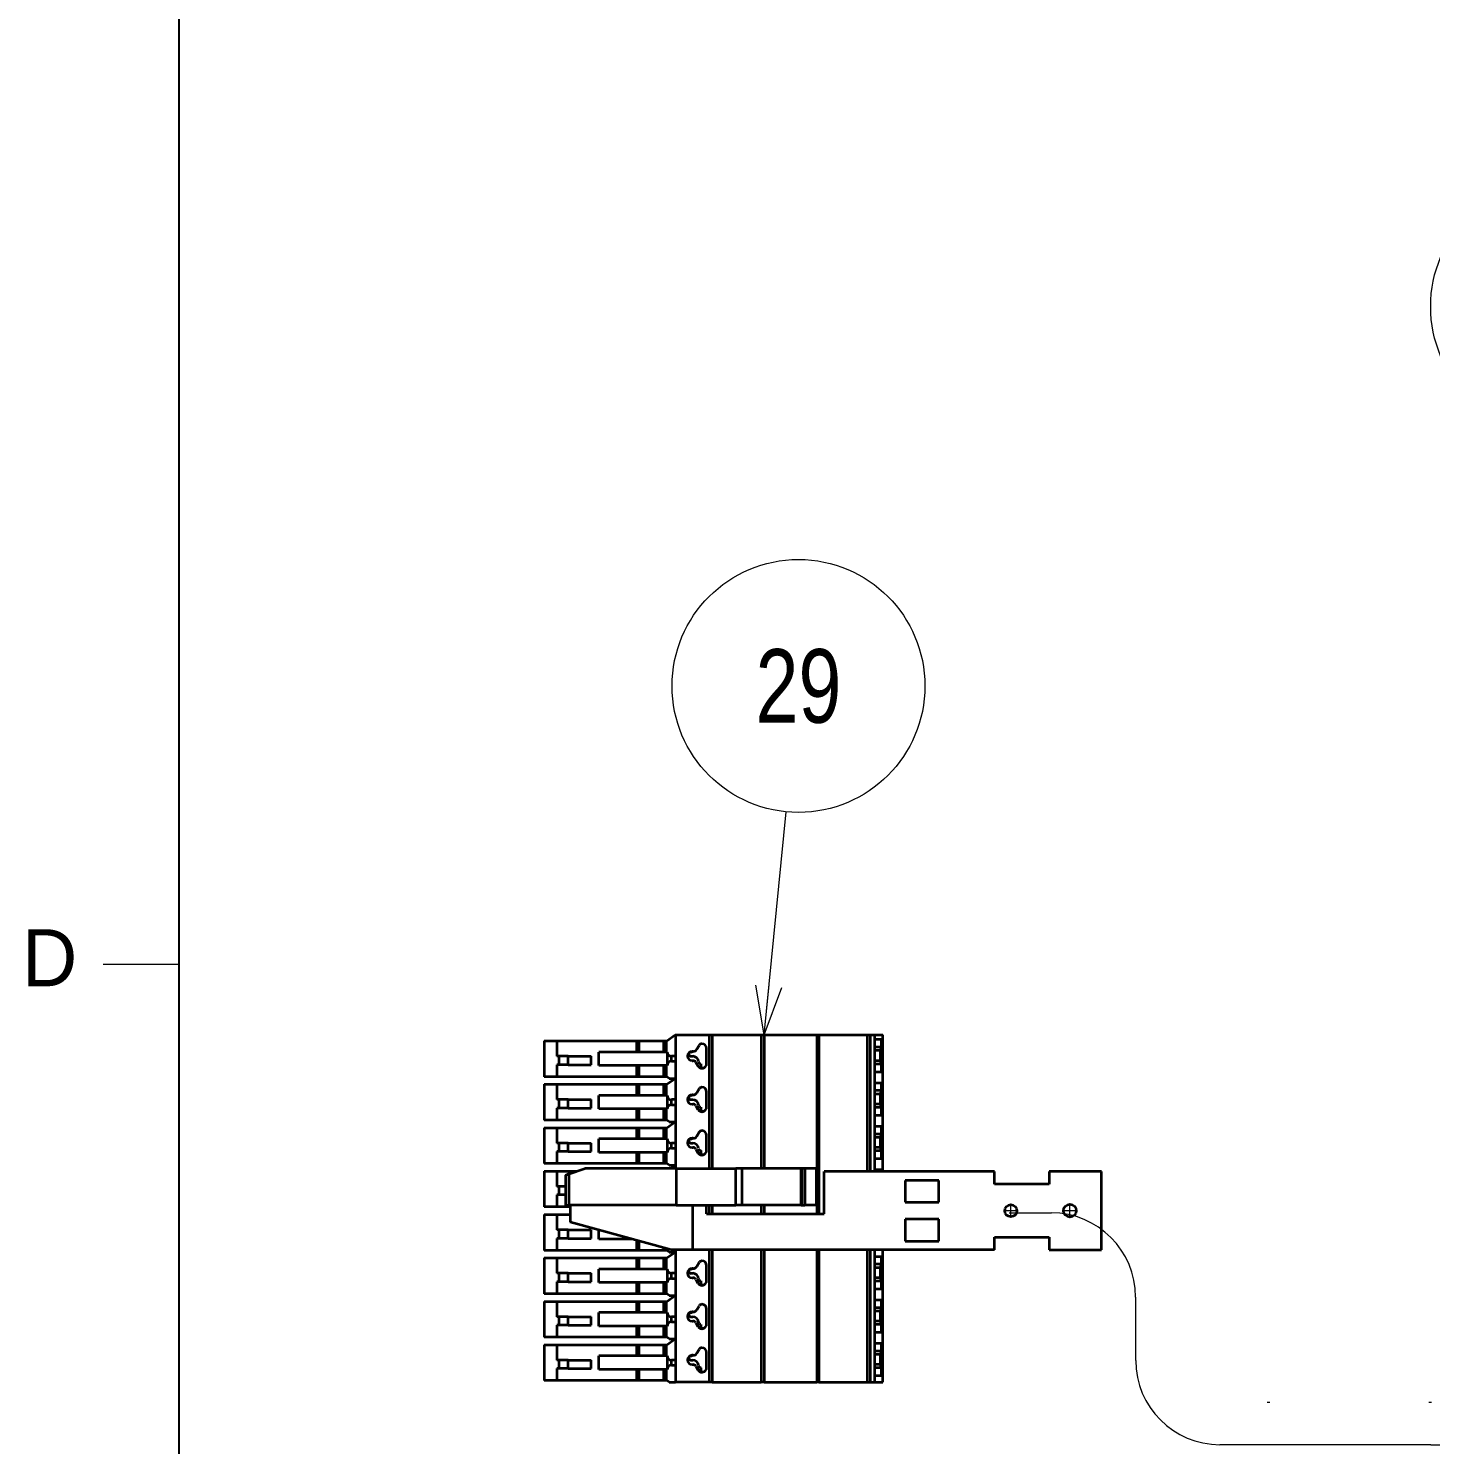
# Model space of a CAD drawing. Header units: millimetres. Extents: x 10 to 832, y 7 to 590.
# Drawn here: x 29.5 to 85, y 365 to 421 of the extents above; entities that cross this region are included whole.
import ezdxf
from ezdxf.enums import TextEntityAlignment as Align

# ---------------------------------------------------------------- set-up
doc = ezdxf.new("R2010")
doc.units = ezdxf.units.MM
doc.linetypes.add('DASHDOT', pattern=[25.3, 12.7, -6.3, 0, -6.3])
doc.linetypes.add('DIVIDE', pattern=[31.6, 12.7, -6.3, 0, -6.3, 0, -6.3])
for name, color, linetype in [('GR1_15', 7, 'Continuous'), ('GR1_17', 7, 'Continuous'), ('図面枠B6M', 7, 'Continuous')]:
    doc.layers.add(name, color=color, linetype=linetype)
doc.styles.add('HG丸ｺﾞｼｯｸM-PRO', font='')
doc.styles.get('HG丸ｺﾞｼｯｸM-PRO').set_extended_font_data('HG丸ｺﾞｼｯｸM-PRO')

# ---------------------------------------------------------------- blocks, each defined once
blk = doc.blocks.new('BLKF023')
at = {"layer": '図面枠B6M', "color": 2, "linetype": 'Continuous', "lineweight": 25}
blk.add_line((35.5, 584), (35.5, 15), dxfattribs=at)
at = {"layer": '図面枠B6M', "color": 4, "linetype": 'Continuous', "lineweight": 13}
blk.add_line((32.5, 384), (35.5, 384), dxfattribs=at)
at = {"layer": '図面枠B6M', "color": 4, "linetype": 'Continuous', "lineweight": 13, "style": 'HG丸ｺﾞｼｯｸM-PRO', "width": 1.002334}
blk.add_text('D', height=2.255, dxfattribs=at).set_placement((29.295, 382.45), align=Align.BOTTOM_LEFT)
blk = doc.blocks.new('BLKF379')
at = {"layer": 'GR1_17', "color": 3, "linetype": 'Continuous', "lineweight": 35}
for p, q in [((50.926, 375.714), (51.554, 375.917)), ((55.167, 375.917), (51.554, 375.917)), ((55.167, 375.917), (57.521, 375.917)), ((55.167, 375.917), (55.167, 374.467)), ((57.76, 375.917), (57.521, 375.917)), ((57.521, 374.467), (57.521, 375.917)), ((57.76, 375.917), (57.76, 374.467)), ((60.108, 375.917), (57.76, 375.917)), ((60.108, 374.467), (60.108, 375.917)), ((60.132, 375.917), (60.108, 375.917)), ((60.256, 375.917), (60.132, 375.917)), ((60.132, 375.917), (60.132, 374.467)), ((60.718, 375.917), (60.256, 375.917)), ((60.256, 375.917), (60.256, 374.467)), ((60.718, 374.467), (60.718, 375.917)), ((61.017, 374.133), (61.017, 375.8)), ((67.75, 375.8), (61.017, 375.8)), ((67.75, 375.3), (67.75, 375.8)), ((69.917, 375.8), (69.917, 375.3)), ((71.983, 375.8), (69.917, 375.8)), ((71.983, 372.7), (71.983, 375.8)), ((50.798, 374.467), (50.798, 375.655)), ((50.926, 374.467), (50.926, 375.714)), ((64.217, 375.45), (64.217, 374.583)), ((65.55, 375.45), (64.217, 375.45)), ((65.55, 374.583), (65.55, 375.45)), ((69.917, 375.3), (67.75, 375.3)), ((50.798, 374.467), (50.926, 374.467)), ((50.972, 374.467), (50.926, 374.467)), ((50.972, 374.467), (50.972, 373.8)), ((55.167, 374.467), (50.972, 374.467)), ((55.167, 374.467), (55.808, 374.467)), ((55.808, 374.467), (56.362, 374.467)), ((55.808, 374.467), (55.808, 372.7)), ((56.362, 374.133), (56.362, 374.467)), ((56.362, 374.467), (57.521, 374.467)), ((56.362, 374.133), (61.017, 374.133)), ((57.76, 374.467), (57.521, 374.467)), ((60.108, 374.467), (57.76, 374.467)), ((60.108, 374.467), (60.132, 374.467)), ((60.132, 374.467), (60.256, 374.467)), ((60.718, 374.467), (60.256, 374.467)), ((64.217, 374.583), (65.55, 374.583)), ((54.962, 372.7), (50.972, 373.8)), ((64.217, 373.917), (64.217, 373.05)), ((65.55, 373.917), (64.217, 373.917)), ((65.55, 373.05), (65.55, 373.917)), ((64.217, 373.05), (65.55, 373.05)), ((67.75, 372.7), (67.75, 373.2)), ((67.75, 373.2), (69.917, 373.2)), ((69.917, 373.2), (69.917, 372.7)), ((55.808, 372.7), (54.962, 372.7)), ((67.75, 372.7), (55.808, 372.7)), ((69.917, 372.7), (71.983, 372.7))]:
    blk.add_line(p, q, dxfattribs=at)
at = {"layer": 'GR1_17', "color": 4, "linetype": 'DASHDOT', "lineweight": 13}
for p, q in [((68.664, 374.25), (68.136, 374.25)), ((68.4, 373.986), (68.4, 374.514)), ((71.013, 374.25), (70.454, 374.25)), ((70.733, 373.97), (70.733, 374.53))]:
    blk.add_line(p, q, dxfattribs=at)
at = {"layer": 'GR1_17', "color": 3, "linetype": 'Continuous', "lineweight": 35}
for centre, radius in [((68.4, 374.25), 0.24), ((70.733, 374.25), 0.254)]:
    blk.add_circle(centre, radius, dxfattribs=at)
blk.add_open_spline([(50.798, 375.655), (50.801, 375.659), (50.81, 375.67), (50.839, 375.681), (50.877, 375.698), (50.909, 375.708), (50.926, 375.714)], degree=3, knots=[0, 0, 0, 0, 0.0407849, 0.1310688, 0.2638965, 0.4253735, 0.4253735, 0.4253735, 0.4253735], dxfattribs=at)
blk = doc.blocks.new('BLKF380')
at = {"layer": 'GR1_17', "color": 3, "linetype": 'Continuous', "lineweight": 35}
for p, q in [((49.942, 380.967), (50.442, 380.967)), ((49.942, 380.967), (49.942, 379.55)), ((50.442, 380.967), (50.442, 380.358)), ((50.442, 380.967), (53.608, 380.967)), ((53.608, 380.525), (53.608, 380.967)), ((53.608, 380.967), (53.703, 380.967)), ((53.703, 380.525), (53.703, 380.967)), ((53.703, 380.967), (54.68, 380.967)), ((54.68, 380.967), (54.775, 380.967)), ((54.68, 380.525), (54.68, 380.967)), ((54.775, 380.967), (54.792, 380.967)), ((54.775, 380.525), (54.775, 380.967)), ((54.792, 380.967), (55.125, 381.2)), ((55.125, 381.2), (55.142, 381.2)), ((55.142, 381.2), (56.47, 381.2)), ((55.142, 381.2), (55.142, 380.358)), ((56.47, 381.2), (56.47, 375.917)), ((56.47, 381.2), (56.5, 381.2)), ((56.5, 381.2), (56.591, 381.2)), ((56.591, 381.2), (56.591, 375.917)), ((56.591, 381.2), (58.518, 381.2)), ((58.518, 381.2), (58.518, 375.917)), ((58.518, 381.2), (58.639, 381.2)), ((58.639, 381.2), (58.639, 375.917)), ((58.639, 381.2), (60.641, 381.2)), ((60.641, 381.2), (60.71, 381.2)), ((60.71, 381.2), (60.731, 381.2)), ((60.731, 381.2), (60.804, 381.2)), ((60.731, 381.2), (60.731, 374.133)), ((60.804, 381.2), (62.716, 381.2)), ((60.804, 381.2), (60.804, 374.133)), ((62.716, 381.2), (62.803, 381.2)), ((62.716, 381.2), (62.716, 375.8)), ((62.803, 381.2), (62.839, 381.2)), ((62.839, 381.2), (63.008, 381.2)), ((62.839, 381.2), (62.839, 375.8)), ((63.008, 381.2), (63.008, 381.015)), ((63.008, 381.2), (63.333, 381.2)), ((63.279, 381.015), (63.008, 381.015)), ((63.008, 381.015), (63.008, 379.748)), ((63.279, 380.715), (63.279, 381.015)), ((63.333, 375.8), (63.333, 381.2)), ((50.53, 380.358), (50.442, 380.358)), ((50.888, 380.358), (50.53, 380.358)), ((50.53, 380.025), (50.53, 380.358)), ((50.888, 380.025), (50.888, 380.358)), ((50.888, 380.358), (51.798, 380.358)), ((51.798, 380.025), (51.798, 380.358)), ((54.808, 380.525), (52.108, 380.525)), ((52.108, 379.992), (52.108, 380.525)), ((54.808, 380.525), (54.808, 379.992)), ((55.142, 380.358), (54.975, 380.358)), ((54.975, 380.158), (54.975, 380.358)), ((55.142, 380.358), (55.142, 380.158)), ((55.751, 380.525), (55.743, 380.525)), ((55.743, 380.358), (55.818, 380.358)), ((55.803, 380.55), (55.792, 380.55)), ((55.837, 380.55), (55.803, 380.55)), ((56.068, 380.783), (55.981, 380.633)), ((56.367, 380.067), (56.367, 380.667)), ((63.279, 380.715), (63.008, 380.715)), ((63.243, 380.582), (63.008, 380.582)), ((63.243, 380.582), (63.279, 380.715)), ((63.243, 380.182), (63.243, 380.582)), ((50.442, 380.025), (50.442, 379.55)), ((50.53, 380.025), (50.442, 380.025)), ((50.888, 380.025), (50.53, 380.025)), ((50.888, 380.025), (51.798, 380.025)), ((54.808, 379.992), (52.108, 379.992)), ((53.608, 379.55), (53.608, 379.992)), ((53.703, 379.55), (53.703, 379.992)), ((54.68, 379.55), (54.68, 379.992)), ((54.775, 379.55), (54.775, 379.992)), ((54.975, 380.158), (55.142, 380.158)), ((55.142, 380.158), (55.142, 378.642)), ((55.792, 380.183), (55.827, 380.183)), ((55.943, 380.117), (56.025, 379.975)), ((56.037, 379.957), (56.138, 379.957)), ((56.138, 380.058), (56.138, 379.957)), ((56.138, 379.957), (56.138, 379.89)), ((56.138, 379.89), (56.138, 379.889)), ((56.232, 379.89), (56.138, 379.89)), ((63.243, 380.182), (63.008, 380.182)), ((63.279, 380.048), (63.008, 380.048)), ((63.008, 379.748), (63.279, 379.748)), ((63.008, 379.748), (63.008, 379.298)), ((63.279, 380.048), (63.243, 380.182)), ((63.279, 379.748), (63.279, 380.048)), ((50.442, 379.55), (49.942, 379.55)), ((49.942, 379.25), (50.442, 379.25)), ((49.942, 379.25), (49.942, 377.833)), ((53.608, 379.55), (50.442, 379.55)), ((50.442, 379.25), (53.608, 379.25)), ((50.442, 379.25), (50.442, 378.642)), ((53.703, 379.55), (53.608, 379.55)), ((53.608, 379.25), (53.703, 379.25)), ((53.608, 378.808), (53.608, 379.25)), ((54.68, 379.55), (53.703, 379.55)), ((53.703, 379.25), (54.68, 379.25)), ((53.703, 378.808), (53.703, 379.25)), ((54.775, 379.55), (54.68, 379.55)), ((54.68, 379.25), (54.775, 379.25)), ((54.68, 378.808), (54.68, 379.25)), ((54.792, 379.55), (54.775, 379.55)), ((54.775, 378.808), (54.775, 379.25)), ((54.775, 379.25), (54.792, 379.25)), ((54.887, 379.483), (54.792, 379.55)), ((54.792, 379.25), (55.125, 379.483)), ((54.887, 379.483), (55.125, 379.483)), ((63.279, 379.298), (63.008, 379.298)), ((63.008, 379.298), (63.008, 378.032)), ((63.279, 378.998), (63.279, 379.298)), ((50.53, 378.642), (50.442, 378.642)), ((50.888, 378.642), (50.53, 378.642)), ((50.53, 378.308), (50.53, 378.642)), ((50.888, 378.642), (51.798, 378.642)), ((50.888, 378.308), (50.888, 378.642)), ((51.798, 378.308), (51.798, 378.642)), ((52.108, 378.275), (52.108, 378.808)), ((54.808, 378.808), (52.108, 378.808)), ((54.808, 378.808), (54.808, 378.275)), ((55.142, 378.642), (54.975, 378.642)), ((54.975, 378.442), (54.975, 378.642)), ((55.142, 378.642), (55.142, 378.442)), ((55.751, 378.808), (55.743, 378.808)), ((55.743, 378.642), (55.818, 378.642)), ((55.803, 378.833), (55.792, 378.833)), ((55.837, 378.833), (55.803, 378.833)), ((56.068, 379.067), (55.981, 378.917)), ((56.367, 378.35), (56.367, 378.95)), ((63.279, 378.998), (63.008, 378.998)), ((63.243, 378.865), (63.008, 378.865)), ((63.243, 378.865), (63.279, 378.998)), ((63.243, 378.465), (63.243, 378.865)), ((50.442, 378.308), (50.442, 377.833)), ((50.53, 378.308), (50.442, 378.308)), ((50.888, 378.308), (50.53, 378.308)), ((50.888, 378.308), (51.798, 378.308)), ((54.808, 378.275), (52.108, 378.275)), ((53.608, 377.833), (53.608, 378.275)), ((53.703, 377.833), (53.703, 378.275)), ((54.68, 377.833), (54.68, 378.275)), ((54.775, 377.833), (54.775, 378.275)), ((54.975, 378.442), (55.142, 378.442)), ((55.142, 378.442), (55.142, 376.925)), ((55.792, 378.467), (55.827, 378.467)), ((55.943, 378.4), (56.025, 378.258)), ((56.037, 378.24), (56.138, 378.24)), ((56.138, 378.342), (56.138, 378.24)), ((56.138, 378.24), (56.138, 378.173)), ((56.232, 378.173), (56.138, 378.173)), ((56.138, 378.173), (56.138, 378.172)), ((63.243, 378.465), (63.008, 378.465)), ((63.279, 378.332), (63.008, 378.332)), ((63.008, 378.032), (63.279, 378.032)), ((63.008, 378.032), (63.008, 377.582)), ((63.279, 378.332), (63.243, 378.465)), ((63.279, 378.032), (63.279, 378.332)), ((50.442, 377.833), (49.942, 377.833)), ((49.942, 377.533), (50.442, 377.533)), ((49.942, 377.533), (49.942, 376.117)), ((53.608, 377.833), (50.442, 377.833)), ((50.442, 377.533), (50.442, 376.925)), ((50.442, 377.533), (53.608, 377.533)), ((53.703, 377.833), (53.608, 377.833)), ((53.608, 377.533), (53.703, 377.533)), ((53.608, 377.092), (53.608, 377.533)), ((54.68, 377.833), (53.703, 377.833)), ((53.703, 377.533), (54.68, 377.533)), ((53.703, 377.092), (53.703, 377.533)), ((54.775, 377.833), (54.68, 377.833)), ((54.68, 377.533), (54.775, 377.533)), ((54.68, 377.092), (54.68, 377.533)), ((54.792, 377.833), (54.775, 377.833)), ((54.775, 377.092), (54.775, 377.533)), ((54.775, 377.533), (54.792, 377.533)), ((54.887, 377.767), (54.792, 377.833)), ((54.792, 377.533), (55.125, 377.767)), ((54.887, 377.767), (55.125, 377.767)), ((63.279, 377.582), (63.008, 377.582)), ((63.008, 377.582), (63.008, 376.315)), ((63.279, 377.282), (63.279, 377.582)), ((50.53, 376.925), (50.442, 376.925)), ((50.888, 376.925), (50.53, 376.925)), ((50.53, 376.592), (50.53, 376.925)), ((50.888, 376.925), (51.798, 376.925)), ((50.888, 376.592), (50.888, 376.925)), ((51.798, 376.592), (51.798, 376.925)), ((52.108, 376.558), (52.108, 377.092)), ((54.808, 377.092), (52.108, 377.092)), ((54.808, 377.092), (54.808, 376.558)), ((54.975, 376.725), (54.975, 376.925)), ((55.142, 376.925), (54.975, 376.925)), ((55.142, 376.925), (55.142, 376.725)), ((55.751, 377.092), (55.743, 377.092)), ((55.743, 376.925), (55.818, 376.925)), ((55.803, 377.117), (55.792, 377.117)), ((55.837, 377.117), (55.803, 377.117)), ((56.068, 377.35), (55.981, 377.2)), ((56.367, 376.633), (56.367, 377.233)), ((63.279, 377.282), (63.008, 377.282)), ((63.243, 377.148), (63.008, 377.148)), ((63.243, 377.148), (63.279, 377.282)), ((63.243, 376.748), (63.243, 377.148)), ((50.53, 376.592), (50.442, 376.592)), ((50.442, 376.592), (50.442, 376.117)), ((50.888, 376.592), (50.53, 376.592)), ((50.888, 376.592), (51.798, 376.592)), ((54.808, 376.558), (52.108, 376.558)), ((53.608, 376.117), (53.608, 376.558)), ((53.703, 376.117), (53.703, 376.558)), ((54.68, 376.117), (54.68, 376.558)), ((54.775, 376.117), (54.775, 376.558)), ((54.975, 376.725), (55.142, 376.725)), ((55.142, 376.725), (55.142, 375.917)), ((55.792, 376.75), (55.827, 376.75)), ((55.943, 376.683), (56.025, 376.542)), ((56.037, 376.523), (56.138, 376.523)), ((56.138, 376.625), (56.138, 376.523)), ((56.138, 376.523), (56.138, 376.457)), ((56.232, 376.457), (56.138, 376.457)), ((56.138, 376.457), (56.138, 376.456)), ((63.243, 376.748), (63.008, 376.748)), ((63.279, 376.615), (63.008, 376.615)), ((63.279, 376.615), (63.243, 376.748)), ((63.279, 376.315), (63.279, 376.615)), ((50.442, 376.117), (49.942, 376.117)), ((49.942, 375.817), (49.942, 374.4)), ((49.942, 375.817), (50.442, 375.817)), ((53.608, 376.117), (50.442, 376.117)), ((50.442, 375.817), (50.442, 375.208)), ((50.442, 375.817), (51.244, 375.817)), ((53.703, 376.117), (53.608, 376.117)), ((54.68, 376.117), (53.703, 376.117)), ((54.775, 376.117), (54.68, 376.117)), ((54.792, 376.117), (54.775, 376.117)), ((54.887, 376.05), (54.792, 376.117)), ((54.887, 376.05), (55.125, 376.05)), ((54.935, 375.917), (55.125, 376.05)), ((63.008, 376.315), (63.008, 375.865)), ((63.008, 376.315), (63.279, 376.315)), ((63.279, 375.865), (63.008, 375.865)), ((63.008, 375.865), (63.008, 375.8)), ((63.279, 375.8), (63.279, 375.865)), ((50.53, 375.208), (50.442, 375.208)), ((50.53, 374.875), (50.442, 374.875)), ((50.442, 374.875), (50.442, 374.4)), ((50.798, 375.208), (50.53, 375.208)), ((50.53, 374.875), (50.53, 375.208)), ((50.798, 374.875), (50.53, 374.875)), ((50.442, 374.4), (49.942, 374.4)), ((49.942, 374.1), (49.942, 372.683)), ((49.942, 374.1), (50.442, 374.1)), ((50.972, 374.4), (50.442, 374.4)), ((50.442, 374.1), (50.972, 374.1)), ((50.442, 374.1), (50.442, 373.492)), ((56.47, 374.467), (56.47, 374.133)), ((56.591, 374.467), (56.591, 374.133)), ((58.518, 374.467), (58.518, 374.133)), ((58.639, 374.467), (58.639, 374.133)), ((50.53, 373.492), (50.442, 373.492)), ((50.53, 373.158), (50.442, 373.158)), ((50.442, 373.158), (50.442, 372.683)), ((50.53, 373.158), (50.53, 373.492)), ((50.888, 373.492), (50.53, 373.492)), ((50.888, 373.158), (50.53, 373.158)), ((50.888, 373.492), (51.798, 373.492)), ((50.888, 373.158), (50.888, 373.492)), ((50.888, 373.158), (51.798, 373.158)), ((51.798, 373.158), (51.798, 373.492)), ((52.108, 373.125), (52.108, 373.487)), ((53.42, 373.125), (52.108, 373.125)), ((53.608, 372.683), (53.608, 373.073)), ((53.703, 372.683), (53.703, 373.047)), ((50.442, 372.683), (49.942, 372.683)), ((53.608, 372.683), (50.442, 372.683)), ((53.703, 372.683), (53.608, 372.683)), ((54.68, 372.683), (53.703, 372.683)), ((54.68, 372.683), (54.68, 372.778)), ((54.775, 372.683), (54.68, 372.683)), ((54.775, 372.683), (54.775, 372.752)), ((54.792, 372.683), (54.775, 372.683)), ((54.887, 372.617), (54.792, 372.683)), ((54.792, 372.383), (55.125, 372.617)), ((54.887, 372.617), (55.125, 372.617)), ((55.142, 372.7), (55.142, 371.775)), ((56.47, 372.7), (56.47, 367.467)), ((56.591, 372.7), (56.591, 367.467)), ((58.518, 372.7), (58.518, 367.467)), ((58.639, 372.7), (58.639, 367.467)), ((60.731, 372.7), (60.731, 367.467)), ((60.804, 372.7), (60.804, 367.467)), ((62.716, 372.7), (62.716, 367.467)), ((62.839, 372.7), (62.839, 367.467)), ((63.008, 372.7), (63.008, 372.432)), ((63.279, 372.432), (63.008, 372.432)), ((63.008, 372.432), (63.008, 371.165)), ((63.279, 372.132), (63.279, 372.432)), ((63.333, 367.467), (63.333, 372.7)), ((49.942, 372.383), (49.942, 370.967)), ((49.942, 372.383), (50.442, 372.383)), ((50.442, 372.383), (50.442, 371.775)), ((50.442, 372.383), (53.608, 372.383)), ((52.108, 371.408), (52.108, 371.942)), ((54.808, 371.942), (52.108, 371.942)), ((53.608, 372.383), (53.703, 372.383)), ((53.608, 371.942), (53.608, 372.383)), ((53.703, 371.942), (53.703, 372.383)), ((53.703, 372.383), (54.68, 372.383)), ((54.68, 372.383), (54.775, 372.383)), ((54.68, 371.942), (54.68, 372.383)), ((54.775, 372.383), (54.792, 372.383)), ((54.775, 371.942), (54.775, 372.383)), ((54.808, 371.942), (54.808, 371.408)), ((55.751, 371.942), (55.743, 371.942)), ((55.803, 371.967), (55.792, 371.967)), ((55.837, 371.967), (55.803, 371.967)), ((56.068, 372.2), (55.981, 372.05)), ((56.367, 371.483), (56.367, 372.083)), ((63.279, 372.132), (63.008, 372.132)), ((63.243, 371.998), (63.008, 371.998)), ((63.243, 371.998), (63.279, 372.132)), ((63.243, 371.598), (63.243, 371.998)), ((50.53, 371.775), (50.442, 371.775)), ((50.53, 371.442), (50.442, 371.442)), ((50.442, 371.442), (50.442, 370.967)), ((50.53, 371.442), (50.53, 371.775)), ((50.888, 371.775), (50.53, 371.775)), ((50.888, 371.442), (50.53, 371.442)), ((50.888, 371.442), (50.888, 371.775)), ((50.888, 371.775), (51.798, 371.775)), ((50.888, 371.442), (51.798, 371.442)), ((51.798, 371.442), (51.798, 371.775)), ((54.808, 371.408), (52.108, 371.408)), ((53.608, 370.967), (53.608, 371.408)), ((53.703, 370.967), (53.703, 371.408)), ((54.68, 370.967), (54.68, 371.408)), ((54.775, 370.967), (54.775, 371.408)), ((54.975, 371.575), (54.975, 371.775)), ((55.142, 371.775), (54.975, 371.775)), ((54.975, 371.575), (55.142, 371.575)), ((55.142, 371.775), (55.142, 371.575)), ((55.142, 371.575), (55.142, 370.058)), ((55.743, 371.775), (55.818, 371.775)), ((55.792, 371.6), (55.827, 371.6)), ((55.943, 371.533), (56.025, 371.392)), ((56.037, 371.373), (56.138, 371.373)), ((56.138, 371.475), (56.138, 371.373)), ((56.138, 371.373), (56.138, 371.307)), ((56.138, 371.307), (56.138, 371.306)), ((56.232, 371.307), (56.138, 371.307)), ((63.243, 371.598), (63.008, 371.598)), ((63.279, 371.465), (63.008, 371.465)), ((63.279, 371.465), (63.243, 371.598)), ((63.279, 371.165), (63.279, 371.465)), ((50.442, 370.967), (49.942, 370.967)), ((53.608, 370.967), (50.442, 370.967)), ((53.703, 370.967), (53.608, 370.967)), ((54.68, 370.967), (53.703, 370.967)), ((54.775, 370.967), (54.68, 370.967)), ((54.792, 370.967), (54.775, 370.967)), ((54.887, 370.9), (54.792, 370.967)), ((54.792, 370.667), (55.125, 370.9)), ((54.887, 370.9), (55.125, 370.9)), ((63.008, 371.165), (63.279, 371.165)), ((63.008, 371.165), (63.008, 370.715)), ((49.942, 370.667), (49.942, 369.25)), ((49.942, 370.667), (50.442, 370.667)), ((50.442, 370.667), (53.608, 370.667)), ((50.442, 370.667), (50.442, 370.058)), ((54.808, 370.225), (52.108, 370.225)), ((52.108, 369.692), (52.108, 370.225)), ((53.608, 370.667), (53.703, 370.667)), ((53.608, 370.225), (53.608, 370.667)), ((53.703, 370.225), (53.703, 370.667)), ((53.703, 370.667), (54.68, 370.667)), ((54.68, 370.667), (54.775, 370.667)), ((54.68, 370.225), (54.68, 370.667)), ((54.775, 370.667), (54.792, 370.667)), ((54.775, 370.225), (54.775, 370.667)), ((54.808, 370.225), (54.808, 369.692)), ((55.751, 370.225), (55.743, 370.225)), ((55.803, 370.25), (55.792, 370.25)), ((55.837, 370.25), (55.803, 370.25)), ((56.068, 370.483), (55.981, 370.333)), ((56.367, 369.767), (56.367, 370.367)), ((63.279, 370.715), (63.008, 370.715)), ((63.008, 370.715), (63.008, 369.448)), ((63.279, 370.415), (63.008, 370.415)), ((63.243, 370.282), (63.008, 370.282)), ((63.243, 370.282), (63.279, 370.415)), ((63.243, 369.882), (63.243, 370.282)), ((63.279, 370.415), (63.279, 370.715)), ((50.53, 370.058), (50.442, 370.058)), ((50.442, 369.725), (50.442, 369.25)), ((50.53, 369.725), (50.442, 369.725)), ((50.888, 370.058), (50.53, 370.058)), ((50.53, 369.725), (50.53, 370.058)), ((50.888, 369.725), (50.53, 369.725)), ((50.888, 369.725), (50.888, 370.058)), ((50.888, 370.058), (51.798, 370.058)), ((50.888, 369.725), (51.798, 369.725)), ((51.798, 369.725), (51.798, 370.058)), ((54.808, 369.692), (52.108, 369.692)), ((53.608, 369.25), (53.608, 369.692)), ((53.703, 369.25), (53.703, 369.692)), ((54.68, 369.25), (54.68, 369.692)), ((54.775, 369.25), (54.775, 369.692)), ((54.975, 369.858), (54.975, 370.058)), ((55.142, 370.058), (54.975, 370.058)), ((54.975, 369.858), (55.142, 369.858)), ((55.142, 370.058), (55.142, 369.858)), ((55.142, 369.858), (55.142, 368.342)), ((55.743, 370.058), (55.818, 370.058)), ((55.792, 369.883), (55.827, 369.883)), ((55.943, 369.817), (56.025, 369.675)), ((56.037, 369.657), (56.138, 369.657)), ((56.138, 369.758), (56.138, 369.657)), ((56.138, 369.657), (56.138, 369.59)), ((63.243, 369.882), (63.008, 369.882)), ((63.279, 369.748), (63.008, 369.748)), ((63.279, 369.748), (63.243, 369.882)), ((63.279, 369.448), (63.279, 369.748)), ((50.442, 369.25), (49.942, 369.25)), ((53.608, 369.25), (50.442, 369.25)), ((53.703, 369.25), (53.608, 369.25)), ((54.68, 369.25), (53.703, 369.25)), ((54.775, 369.25), (54.68, 369.25)), ((54.792, 369.25), (54.775, 369.25)), ((54.887, 369.183), (54.792, 369.25)), ((54.792, 368.95), (55.125, 369.183)), ((54.887, 369.183), (55.125, 369.183)), ((56.232, 369.59), (56.138, 369.59)), ((56.138, 369.59), (56.138, 369.589)), ((63.008, 369.448), (63.008, 369.067)), ((63.008, 369.448), (63.279, 369.448)), ((63.008, 369.067), (63.008, 368.998)), ((49.942, 368.95), (50.442, 368.95)), ((49.942, 368.95), (49.942, 367.533)), ((50.442, 368.95), (50.442, 368.342)), ((50.442, 368.95), (53.608, 368.95)), ((52.108, 367.975), (52.108, 368.508)), ((54.808, 368.508), (52.108, 368.508)), ((53.608, 368.508), (53.608, 368.95)), ((53.608, 368.95), (53.703, 368.95)), ((53.703, 368.508), (53.703, 368.95)), ((53.703, 368.95), (54.68, 368.95)), ((54.68, 368.508), (54.68, 368.95)), ((54.68, 368.95), (54.775, 368.95)), ((54.775, 368.95), (54.792, 368.95)), ((54.775, 368.508), (54.775, 368.95)), ((54.808, 368.508), (54.808, 367.975)), ((55.751, 368.508), (55.743, 368.508)), ((55.803, 368.533), (55.792, 368.533)), ((55.837, 368.533), (55.803, 368.533)), ((56.068, 368.767), (55.981, 368.617)), ((56.367, 368.05), (56.367, 368.65)), ((63.279, 368.998), (63.008, 368.998)), ((63.008, 368.998), (63.008, 367.732)), ((63.279, 368.698), (63.008, 368.698)), ((63.243, 368.565), (63.008, 368.565)), ((63.243, 368.565), (63.279, 368.698)), ((63.243, 368.165), (63.243, 368.565)), ((63.279, 368.698), (63.279, 368.998)), ((50.53, 368.342), (50.442, 368.342)), ((50.442, 368.008), (50.442, 367.533)), ((50.53, 368.008), (50.442, 368.008)), ((50.53, 368.008), (50.53, 368.342)), ((50.888, 368.342), (50.53, 368.342)), ((50.888, 368.008), (50.53, 368.008)), ((50.888, 368.008), (50.888, 368.342)), ((50.888, 368.342), (51.798, 368.342)), ((50.888, 368.008), (51.798, 368.008)), ((51.798, 368.008), (51.798, 368.342)), ((54.808, 367.975), (52.108, 367.975)), ((53.608, 367.533), (53.608, 367.975)), ((53.703, 367.533), (53.703, 367.975)), ((54.68, 367.533), (54.68, 367.975)), ((54.775, 367.533), (54.775, 367.975)), ((55.142, 368.342), (54.975, 368.342)), ((54.975, 368.142), (54.975, 368.342)), ((54.975, 368.142), (55.142, 368.142)), ((55.142, 368.342), (55.142, 368.142)), ((55.142, 368.142), (55.142, 367.467)), ((55.743, 368.342), (55.818, 368.342)), ((55.792, 368.167), (55.827, 368.167)), ((55.943, 368.1), (56.025, 367.958)), ((56.037, 367.94), (56.138, 367.94)), ((56.138, 368.042), (56.138, 367.94)), ((56.138, 367.94), (56.138, 367.873)), ((63.243, 368.165), (63.008, 368.165)), ((63.279, 368.032), (63.008, 368.032)), ((63.279, 368.032), (63.243, 368.165)), ((63.279, 367.732), (63.279, 368.032)), ((50.442, 367.533), (49.942, 367.533)), ((53.608, 367.533), (50.442, 367.533)), ((53.703, 367.533), (53.608, 367.533)), ((54.68, 367.533), (53.703, 367.533)), ((54.775, 367.533), (54.68, 367.533)), ((54.792, 367.533), (54.775, 367.533)), ((54.887, 367.467), (54.792, 367.533)), ((54.887, 367.467), (55.142, 367.467)), ((56.47, 367.467), (55.142, 367.467)), ((56.232, 367.873), (56.138, 367.873)), ((56.138, 367.873), (56.138, 367.872)), ((56.591, 367.467), (56.47, 367.467)), ((56.591, 367.467), (58.518, 367.467)), ((58.639, 367.467), (58.518, 367.467)), ((58.639, 367.467), (60.731, 367.467)), ((60.804, 367.467), (60.731, 367.467)), ((60.804, 367.467), (62.716, 367.467)), ((62.716, 367.467), (62.839, 367.467)), ((62.839, 367.467), (63.008, 367.467)), ((63.008, 367.732), (63.279, 367.732)), ((63.008, 367.732), (63.008, 367.539)), ((63.008, 367.539), (63.008, 367.467)), ((63.008, 367.467), (63.333, 367.467))]:
    blk.add_line(p, q, dxfattribs=at)
for centre, radius, start, end in [((56.183, 380.717), 0.133, 90, 150), ((56.183, 380.667), 0.183, 0, 90), ((54.975, 380.525), 0.167, 180, 270), ((55.792, 380.367), 0.183, 90, 270), ((55.743, 380.442), 0.0833, 90, 270), ((55.751, 380.592), 0.0667, 270, 321.3178), ((55.818, 380.125), 0.233, 3.017, 90), ((55.837, 380.717), 0.167, 270, 330), ((54.975, 379.992), 0.167, 90, 180), ((55.827, 380.05), 0.133, 30, 90), ((56.183, 380.067), 0.183, 210, 216.8699), ((56.183, 380.067), 0.183, 216.8699, 255.7913), ((56.134, 380.142), 0.0833, 183.017, 272.791), ((56.183, 380.067), 0.183, 255.7913, 285.4987), ((56.183, 380.067), 0.183, 285.4987, 0), ((54.975, 378.808), 0.167, 180, 270), ((55.792, 378.65), 0.183, 90, 270), ((55.743, 378.725), 0.0833, 90, 270), ((55.751, 378.875), 0.0667, 270, 321.3178), ((55.818, 378.408), 0.233, 3.017, 90), ((55.837, 379), 0.167, 270, 330), ((56.183, 379), 0.133, 90, 150), ((56.183, 378.95), 0.183, 0, 90), ((54.975, 378.275), 0.167, 90, 180), ((55.827, 378.333), 0.133, 30, 90), ((56.183, 378.35), 0.183, 210, 216.8699), ((56.183, 378.35), 0.183, 216.8699, 255.7913), ((56.134, 378.425), 0.0833, 183.017, 272.791), ((56.183, 378.35), 0.183, 255.7913, 285.4987), ((56.183, 378.35), 0.183, 285.4987, 0), ((54.975, 377.092), 0.167, 180, 270), ((55.792, 376.933), 0.183, 90, 270), ((55.743, 377.008), 0.0833, 90, 270), ((55.751, 377.158), 0.0667, 270, 321.3178), ((55.818, 376.692), 0.233, 3.017, 90), ((55.837, 377.283), 0.167, 270, 330), ((56.183, 377.283), 0.133, 90, 150), ((56.183, 377.233), 0.183, 0, 90), ((54.975, 376.558), 0.167, 90, 180), ((55.827, 376.617), 0.133, 30, 90), ((56.183, 376.633), 0.183, 210, 216.8699), ((56.183, 376.633), 0.183, 216.8699, 255.7913), ((56.134, 376.708), 0.0833, 183.017, 272.791), ((56.183, 376.633), 0.183, 255.7913, 285.4987), ((56.183, 376.633), 0.183, 285.4987, 0), ((54.975, 371.942), 0.167, 180, 270), ((55.792, 371.783), 0.183, 90, 270), ((55.743, 371.858), 0.0833, 90, 270), ((55.751, 372.008), 0.0667, 270, 321.3178), ((55.837, 372.133), 0.167, 270, 330), ((56.183, 372.133), 0.133, 90, 150), ((56.183, 372.083), 0.183, 0, 90), ((54.975, 371.408), 0.167, 90, 180), ((55.818, 371.542), 0.233, 3.017, 90), ((55.827, 371.467), 0.133, 30, 90), ((56.183, 371.483), 0.183, 210, 216.8699), ((56.183, 371.483), 0.183, 216.8699, 255.7913), ((56.134, 371.558), 0.0833, 183.017, 272.791), ((56.183, 371.483), 0.183, 255.7913, 285.4987), ((56.183, 371.483), 0.183, 285.4987, 0), ((54.975, 370.225), 0.167, 180, 270), ((55.792, 370.067), 0.183, 90, 270), ((55.743, 370.142), 0.0833, 90, 270), ((55.751, 370.292), 0.0667, 270, 321.3178), ((55.837, 370.417), 0.167, 270, 330), ((56.183, 370.417), 0.133, 90, 150), ((56.183, 370.367), 0.183, 0, 90), ((54.975, 369.692), 0.167, 90, 180), ((55.818, 369.825), 0.233, 3.017, 90), ((55.827, 369.75), 0.133, 30, 90), ((56.183, 369.767), 0.183, 210, 216.8699), ((56.183, 369.767), 0.183, 216.8699, 255.7913), ((56.134, 369.842), 0.0833, 183.017, 272.791), ((56.183, 369.767), 0.183, 285.4987, 0), ((56.183, 369.767), 0.183, 255.7913, 285.4987), ((54.975, 368.508), 0.167, 180, 270), ((55.792, 368.35), 0.183, 90, 270), ((55.743, 368.425), 0.0833, 90, 270), ((55.751, 368.575), 0.0667, 270, 321.3178), ((55.837, 368.7), 0.167, 270, 330), ((56.183, 368.7), 0.133, 90, 150), ((56.183, 368.65), 0.183, 0, 90), ((54.975, 367.975), 0.167, 90, 180), ((55.818, 368.108), 0.233, 3.017, 90), ((55.827, 368.033), 0.133, 30, 90), ((56.183, 368.05), 0.183, 210, 216.8699), ((56.183, 368.05), 0.183, 216.8699, 255.7913), ((56.134, 368.125), 0.0833, 183.017, 272.791), ((56.183, 368.05), 0.183, 285.4987, 0), ((56.183, 368.05), 0.183, 255.7913, 285.4987)]:
    blk.add_arc(centre, radius, start, end, dxfattribs=at)
blk = doc.blocks.new('FXTIP_ARROW_S')
at = {"color": 0, "linetype": 'Continuous', "lineweight": -2}
for q in [(-1, 0), (-0.966, 0.259), (-0.966, -0.259)]:
    blk.add_line((0, 0), q, dxfattribs=at)

msp = doc.modelspace()

# ---------------------------------------------------------------- linework, layer by layer
at = {"layer": 'GR1_15', "color": 4, "linetype": 'Continuous', "lineweight": 13}
msp.add_line((58.639, 381.2), (59.509, 390.024), dxfattribs=at)
for centre in [(90, 410), (60, 395)]:
    msp.add_circle(centre, 5, dxfattribs=at)
at = {"layer": 'GR1_17', "color": 4, "linetype": 'DIVIDE', "lineweight": 13}
for p, q in [((68.333, 374.167), (70, 374.167)), ((73.333, 370.833), (73.333, 368.333)), ((135.833, 366.667), (78.219, 366.667)), ((85, 365), (76.667, 365))]:
    msp.add_line(p, q, dxfattribs=at)
at = {"layer": 'GR1_17', "color": 4, "linetype": 'DASHDOT', "lineweight": 13}
msp.add_line((85, 365), (140.727, 365), dxfattribs=at)
at = {"layer": 'GR1_17', "color": 4, "linetype": 'DIVIDE', "lineweight": 13}
for centre, start, end in [((70, 370.833), 0, 90), ((76.667, 368.333), 180, 270)]:
    msp.add_arc(centre, 3.333, start, end, dxfattribs=at)

# ---------------------------------------------------------------- block references
at = {"layer": 'GR1_15', "color": 4, "linetype": 'Continuous', "lineweight": 13, "xscale": 2, "yscale": 2, "rotation": 264.3667311323878}
msp.add_blockref('FXTIP_ARROW_S', (58.639, 381.2), dxfattribs=at)
at = {"layer": 'GR1_17', "color": 3, "linetype": 'Continuous', "lineweight": 35}
for name in ['BLKF380', 'BLKF379']:
    msp.add_blockref(name, (0, 0), dxfattribs=at)
at = {"layer": '図面枠B6M', "color": 4, "linetype": 'Continuous', "lineweight": 13}
msp.add_blockref('BLKF023', (0, 0), dxfattribs=at)

# ---------------------------------------------------------------- texts
at = {"layer": 'GR1_15', "color": 3, "linetype": 'Continuous', "lineweight": 35, "style": 'HG丸ｺﾞｼｯｸM-PRO', "width": 0.784542}
msp.add_text('29', height=2.9091, rotation=0, dxfattribs=at).set_placement((60, 395), align=Align.MIDDLE_CENTER)

doc.saveas('drawing.dxf')
